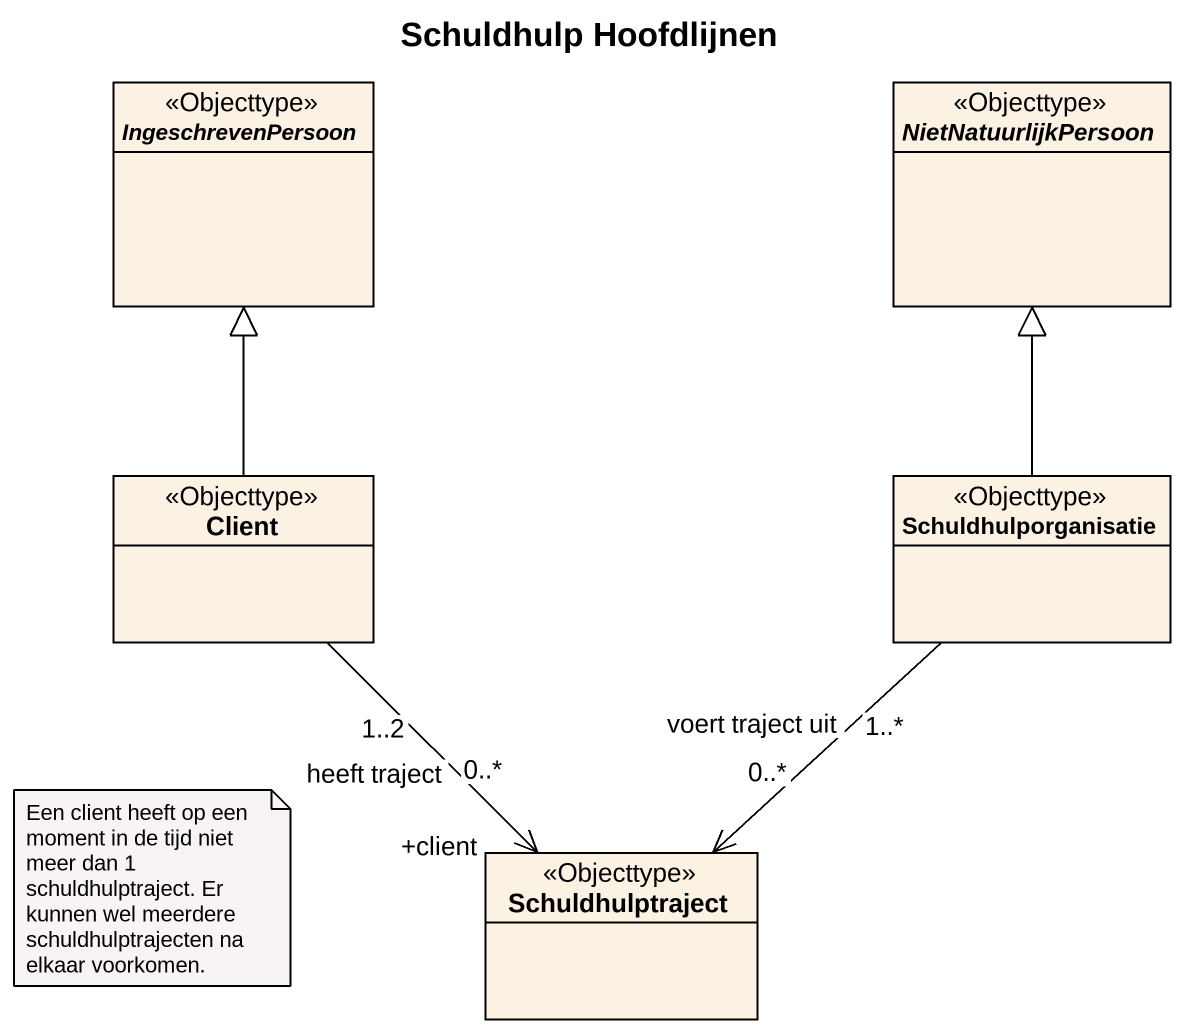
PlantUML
@startuml
title Schuldhulp Hoofdlijnen
hide circle
hide empty members
abstract class IngeschrevenPersoon <<Objecttype>>
abstract class NietNatuurlijkPersoon <<Objecttype>>
class Client <<Objecttype>>
class Schuldhulporganisatie <<Objecttype>>
class Schuldhulptraject <<Objecttype>>
Client -up-|> IngeschrevenPersoon
Schuldhulporganisatie -up-|> NietNatuurlijkPersoon
Schuldhulporganisatie "1..*" --> "0..*" Schuldhulptraject : voert traject uit
Schuldhulptraject "+client\n0..*" <-up- "1..2" Client : heeft traject
note as N1
  Een client heeft op een moment in de tijd niet meer dan 1 schuldhulptraject. Er kunnen wel meerdere schuldhulptrajecten na elkaar voorkomen.
end note
@enduml
